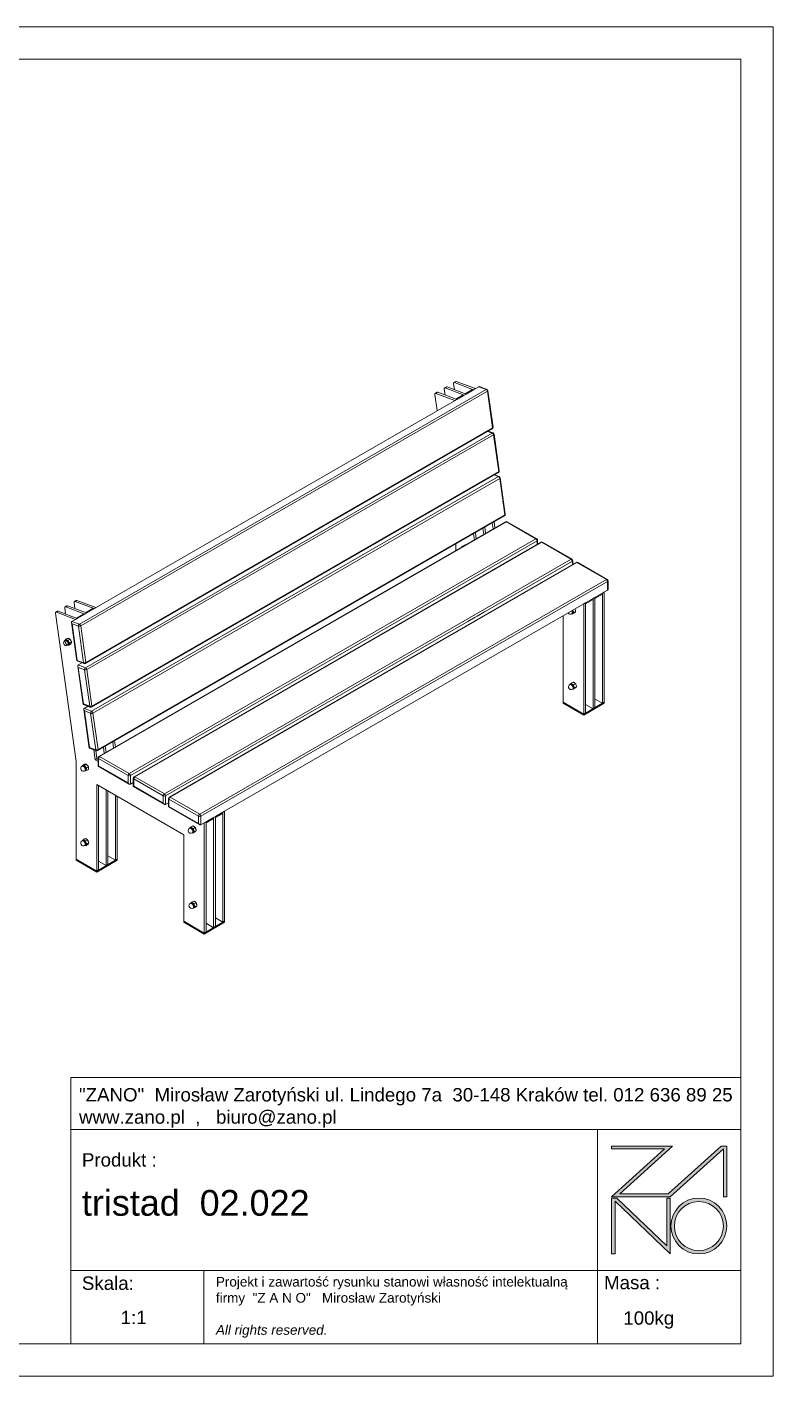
# Model space of a CAD drawing. Header units: millimetres. Extents: x -5523 to 417, y -5243 to -1043.
# Drawn here: x -1904 to 417, y -5243 to -1043 of the extents above; entities that cross this region are included whole.
import ezdxf

# ---------------------------------------------------------------- set-up
doc = ezdxf.new("R2010")
doc.units = ezdxf.units.MM
doc.layers.add('tabelka', color=155, linetype='Continuous')

# ---------------------------------------------------------------- blocks, each defined once
blk = doc.blocks.new('zano')
at = {"layer": 'Defpoints', "lineweight": 5}
for points in [[(6270.2, 3716.2), (6270.2, 3707.4), (6434.8, 3707.4), (6270.2, 3558.4), (6452.4, 3558.4), (6617.9, 3708.2), (6617.9, 3558.4), (6628.6, 3558.4), (6628.6, 3716.2), (6610.7, 3716.2), (6446.1, 3567.2), (6295.4, 3567.2), (6459.9, 3716.2), (6270.2, 3716.2), (6270.2, 3707.4)], [(6270.2, 3554.4), (6286.2, 3554.4), (6441.7, 3405.6), (6441.7, 3554.4), (6452.4, 3554.4), (6452.4, 3380.5), (6281, 3544.6), (6281, 3380.5), (6270.2, 3380.5)]]:
    blk.add_hatch(color=251, dxfattribs=at).paths.add_polyline_path(points)
h = blk.add_hatch(color=251, dxfattribs=at)
h.paths.add_polyline_path([(6454.7, 3467.4, 1), (6628.6, 3467.4, 1)])
h.paths.add_polyline_path([(6617.9, 3467.4, -1), (6465.4, 3467.4, -1)], flags=16)
at = {"layer": 'Defpoints', "color": 251, "lineweight": 5}
blk.add_lwpolyline([(6434.8, 3707.4), (6270.2, 3558.4), (6452.4, 3558.4), (6617.9, 3708.2), (6617.9, 3558.4), (6628.6, 3558.4), (6628.6, 3716.2), (6610.7, 3716.2), (6446.1, 3567.2), (6295.4, 3567.2), (6459.9, 3716.2), (6270.2, 3716.2), (6270.2, 3707.4), (6432.1, 3707.4)], dxfattribs=at)
for points in [[(6270.2, 3716.2), (6270.2, 3707.4), (6434.8, 3707.4), (6270.2, 3558.4), (6452.4, 3558.4), (6617.9, 3708.2), (6617.9, 3558.4), (6628.6, 3558.4), (6628.6, 3716.2), (6610.7, 3716.2), (6446.1, 3567.2), (6295.4, 3567.2), (6459.9, 3716.2), (6270.2, 3716.2), (6270.2, 3707.4)], [(6270.2, 3554.4), (6286.2, 3554.4), (6441.7, 3405.6), (6441.7, 3554.4), (6452.4, 3554.4), (6452.4, 3380.5), (6281, 3544.6), (6281, 3380.5), (6270.2, 3380.5)]]:
    blk.add_lwpolyline(points, close=True, dxfattribs=at)
for radius in [87, 76.3]:
    blk.add_circle((6541.7, 3467.4), radius, dxfattribs=at)
blk = doc.blocks.new('TABELA')
at = {"layer": 'tabelka', "lineweight": 5}
for p, q in [((4587.4, 3929.4), (6672.4, 3929.4)), ((4587.4, 3767.6), (4587.4, 3929.4)), ((4587.4, 3929.4), (6672.4, 3929.4)), ((6226.5, 3767.6), (6226.5, 3329)), ((4587.4, 3329), (6672.4, 3329)), ((5001.6, 3329), (5001.6, 3100.4)), ((6226.5, 3329), (6226.5, 3100.4))]:
    blk.add_line(p, q, dxfattribs=at)
blk.add_lwpolyline([(4587.4, 3767.6), (6672.4, 3767.6), (6672.4, 3100.4), (4587.4, 3100.4)], close=True, dxfattribs=at)
blk.add_blockref('zano', (0, 0))
at = {"layer": 'tabelka', "lineweight": 5, "attachment_point": 1}
for s, insert, char_height, width in [('{\\fArial|b0|i0|c238|p34;"ZANO"  Mirosław Zarotyński ul. Lindego 7a  30-148 Kraków tel. 012 636 89 25\\Pwww.zano.pl  ,   biuro@zano.pl}', (4613, 3896.9), 41.595, 2040.38), ('{\\fArial|b0|i0|c238|p34;Produkt : }', (4622, 3694.1), 41.595, 265.273), ('{\\f@Arial Unicode MS|b0|i0|c238|p34;\\C7;tristad  02.022}', (4622, 3579.5), 80, 713.135), ('{\\fArial|b0|i0|c238|p34;Skala: }', (4622, 3310.3), 41.595, 191.675), ('{\\fArial|b0|i0|c238|p34;Masa :}', (6246.7, 3312.2), 41.595, 200.457), ('{\\fArial|b0|i0|c238|p34;1:1}', (4742.5, 3203.5), 41.595, 42.482), ('{\\fArial|b0|i0|c238|p34;100kg}', (6306.7, 3201.8), 41.595, 42.482)]:
    blk.add_mtext(s, dxfattribs=dict(at, insert=insert, char_height=char_height, width=width))
at = {"layer": 'tabelka', "color": 1, "lineweight": 5, "insert": (5038.9, 3308.9), "char_height": 30, "width": 1186.12, "attachment_point": 1}
blk.add_mtext('{\\fArial|b0|i0|c0|p34;Projekt i zawartość rysunku stanowi własność intelektualną firmy \\fArial|b0|i0|c238|p34; "Z A N O"   Mirosław Zarotyński\\fArial|b0|i1|c238|p34;\\P\\PAll rights reserved.}', dxfattribs=at)
blk = doc.blocks.new('IZOMETRIA')
at = {"color": 0, "linetype": 'Continuous', "lineweight": 0}
for p, q in [((2744.5, 1224.8), (2747.2, 1205.8)), ((2751.1, 1231.1), (2745.5, 1227.8)), ((2747.4, 1227.9), (2753, 1231.2)), ((2806.6, 1205.8), (2747.4, 1227.9)), ((2812.2, 1209), (2753, 1231.2)), ((2822.8, 1215.2), (1557.1, 484.5)), ((1580.1, 475.9), (2845.8, 1206.6)), ((2849.9, 1200.9), (1584.2, 470.2)), ((2686.5, 1191.3), (2693.6, 1140.6)), ((2693.1, 1197.6), (2687.5, 1194.4)), ((2689.4, 1194.4), (2695, 1197.7)), ((2748.6, 1172.3), (2689.4, 1194.4)), ((2754.2, 1175.6), (2695, 1197.7)), ((2715.5, 1208.1), (2718.2, 1189)), ((2722.1, 1214.4), (2716.5, 1211.1)), ((2718.4, 1211.2), (2724, 1214.4)), ((2777.6, 1189), (2718.4, 1211.2)), ((2783.2, 1192.3), (2724, 1214.4)), ((2774.8, 1190.1), (2751.4, 1176.6)), ((2754.2, 1175.6), (2751.4, 1176.6)), ((2777.6, 1189), (2754.2, 1175.6)), ((2777.6, 1189), (2774.8, 1190.1)), ((2777.6, 1189), (2783.2, 1192.3)), ((2780.4, 1193.3), (2803.8, 1206.8)), ((2780.4, 1193.3), (2783.2, 1192.3)), ((2783.2, 1192.3), (2806.6, 1205.8)), ((2803.8, 1206.8), (2806.6, 1205.8)), ((2806.6, 1205.8), (2812.2, 1209)), ((2845.8, 1206.6), (2822.8, 1215.2)), ((2848.2, 1206.9), (2825.2, 1215.5)), ((2865.9, 1087.1), (2849.9, 1200.9)), ((2867.3, 1089.1), (2851.4, 1202.9)), ((2748.6, 1172.3), (2754.2, 1175.6)), ((1599.1, 340.3), (2864.8, 1070.9)), ((1599.2, 353.4), (2864.9, 1084.1)), ((1600.1, 356.5), (2865.9, 1087.1)), ((2868.9, 1065.3), (1603.2, 334.6)), ((2864.8, 1070.9), (2851, 1076.1)), ((2867.2, 1071.3), (2852.3, 1076.8)), ((2884.9, 951.5), (2868.9, 1065.3)), ((2886.4, 953.5), (2870.4, 1067.3)), ((1618.1, 204.6), (2883.9, 935.3)), ((1618.2, 217.8), (2883.9, 948.5)), ((1619.2, 220.8), (2884.9, 951.5)), ((2888, 929.6), (1622.2, 199)), ((2883.9, 935.3), (2870, 940.5)), ((2886.2, 935.6), (2871.3, 941.2)), ((2903.9, 815.9), (2888, 929.6)), ((2905.4, 817.9), (2889.4, 931.6)), ((1637.2, 82.2), (2902.9, 812.9)), ((1638.2, 85.2), (2903.9, 815.9)), ((2906.5, 794.6), (1640.7, 64)), ((2909, 794.4), (1643.2, 63.7)), ((2809.4, 738.6), (2806.8, 757.4)), ((2815.1, 741.9), (2812.5, 760.6)), ((2838.4, 755.4), (2835.8, 774.1)), ((2844.1, 758.6), (2841.4, 777.4)), ((2867.4, 772.1), (2864.8, 790.8)), ((2873.1, 775.4), (2870.4, 794.1)), ((3000.9, 741.3), (2909, 794.4)), ((3003.4, 741.6), (2911.5, 794.6)), ((1735.2, 10.6), (3000.9, 741.3)), ((3004.4, 735.2), (1738.7, 4.5)), ((3016.1, 731.4), (1750.3, 0.7)), ((3018.6, 731.1), (1752.8, 0.4)), ((2751.3, 725.3), (2751.3, 705.1)), ((2769.5, 715.5), (2769.5, 716)), ((2774.6, 719.1), (2780.5, 722.6)), ((2774.9, 718.7), (2774.6, 719.1)), ((2780.5, 722.6), (2781, 722.2)), ((3004.4, 724.6), (3004.4, 735.2)), ((3005.9, 725.5), (3005.9, 737.2)), ((3110.5, 678.1), (3018.6, 731.1)), ((3113, 678.3), (3021.1, 731.4)), ((1844.8, -52.6), (3110.5, 678.1)), ((3115.5, 662.2), (3115.5, 674)), ((3114, 671.9), (1848.3, -58.8)), ((3125.7, 668.1), (1859.9, -62.6)), ((3128.2, 667.8), (1862.4, -62.8)), ((3114, 661.4), (3114, 671.9)), ((3220.1, 614.8), (3128.2, 667.8)), ((3222.6, 615), (3130.7, 668.1)), ((1954.4, -115.9), (3220.1, 614.8)), ((3223.6, 608.7), (1957.9, -122)), ((3223.6, 581.7), (3223.6, 608.7)), ((3225.1, 583.8), (3225.1, 610.7)), ((1570.3, 549.4), (1564.6, 546.1)), ((1566.5, 546.2), (1572.1, 549.5)), ((1625.7, 524.1), (1566.5, 546.2)), ((1631.3, 527.3), (1572.1, 549.5)), ((3223.6, 581.7), (1957.9, -149)), ((3155, 542.1), (3178.4, 555.6)), ((3155, 538.8), (3178.4, 552.3)), ((3178.4, 555.6), (3184, 558.9)), ((3178.4, 555.6), (3178.4, 552.3)), ((3178.4, 212.6), (3178.4, 555.6)), ((3184, 558.9), (3207.4, 572.3)), ((3184, 555.6), (3207.4, 569.1)), ((3184, 558.9), (3184, 555.6)), ((3184, 215.9), (3184, 558.9)), ((3207.4, 572.3), (3213, 575.6)), ((3207.4, 572.3), (3207.4, 569.1)), ((3207.4, 229.4), (3207.4, 572.3)), ((3213, 232.6), (3213, 575.6)), ((1505.6, 509.6), (1570.4, 48.1)), ((1512.3, 515.9), (1506.6, 512.7)), ((1508.5, 512.7), (1514.2, 516)), ((1567.7, 490.6), (1508.5, 512.7)), ((1573.4, 493.9), (1514.2, 516)), ((1534.6, 526.4), (1537.3, 507.3)), ((1541.3, 532.7), (1535.6, 529.4)), ((1537.5, 529.5), (1543.2, 532.7)), ((1596.7, 507.3), (1537.5, 529.5)), ((1602.3, 510.6), (1543.2, 532.7)), ((1563.6, 543.1), (1566.3, 524.1)), ((1593.9, 508.4), (1570.6, 494.9)), ((1596.7, 507.3), (1573.4, 493.9)), ((1596.7, 507.3), (1593.9, 508.4)), ((1596.7, 507.3), (1602.3, 510.6)), ((1599.6, 511.6), (1622.9, 525.1)), ((1599.6, 511.6), (1602.3, 510.6)), ((1602.3, 510.6), (1625.7, 524.1)), ((1622.9, 525.1), (1625.7, 524.1)), ((1625.7, 524.1), (1631.3, 527.3)), ((2841.1, 514.3), (2817.7, 500.8)), ((3112.3, 507.6), (3114.6, 508.9)), ((3112.7, 507.8), (3113.9, 507.3)), ((3113.9, 507.3), (3119.8, 510.7)), ((3116.4, 515.8), (3115.7, 519.4)), ((3118.3, 511.4), (3124.3, 514.8)), ((3122.1, 523.1), (3123.4, 519.9)), ((3149.4, 538.8), (3155, 542.1)), ((3149.4, 195.9), (3149.4, 538.8)), ((3155, 542.1), (3155, 538.8)), ((3155, 199.2), (3155, 542.1)), ((1555.8, 481), (1572.6, 361.5)), ((1557.1, 484.5), (1580.1, 475.9)), ((1577.2, 469.5), (1557.7, 476.8)), ((1557.7, 476.8), (1573.6, 363)), ((1567.7, 490.6), (1573.4, 493.9)), ((1573.4, 493.9), (1570.6, 494.9)), ((1593.1, 355.7), (1577.2, 469.5)), ((1584.2, 470.2), (1600.1, 356.5)), ((2788.7, 484.1), (2812.1, 497.6)), ((3085.7, 502.1), (3085.7, 232.6)), ((3085.7, 502.1), (3085.7, 502.1)), ((1537.3, 426.2), (1535, 424.9)), ((1537.8, 428.6), (1543.7, 432)), ((1545, 425.6), (1551, 429)), ((1543.5, 410.2), (1545.8, 411.5)), ((1546.9, 410), (1552.8, 413.4)), ((1549.6, 416.3), (1555.5, 419.7)), ((1572.7, 361.4), (1594.9, 353.1)), ((1573.6, 363), (1593.1, 355.7)), ((1574.9, 345.3), (1591.6, 225.9)), ((1588, 355.7), (1576.1, 348.8)), ((1576.1, 348.8), (1599.1, 340.3)), ((1596.2, 333.8), (1576.7, 341.1)), ((1576.7, 341.1), (1592.6, 227.4)), ((1586.7, 355), (1586.6, 356.2)), ((1612.1, 220.1), (1596.2, 333.8)), ((1603.2, 334.6), (1619.2, 220.8)), ((3110.7, 292.1), (3116.6, 295.5)), ((3108.5, 289.5), (3106.2, 288.2)), ((3114.7, 273.5), (3117, 274.8)), ((3115.1, 273.7), (3116.3, 273.1)), ((3116.3, 273.1), (3122.3, 276.6)), ((3118, 286.7), (3123.9, 290.2)), ((3120.8, 277.3), (3126.7, 280.7)), ((1591.7, 225.7), (1613.9, 217.4)), ((1592.6, 227.4), (1612.1, 220.1)), ((1607, 220), (1595.2, 213.2)), ((1595.2, 213.2), (1618.1, 204.6)), ((1605.8, 219.3), (1605.6, 220.6)), ((3085.7, 232.6), (3149.4, 195.9)), ((3085.7, 232.6), (3085.7, 229.4)), ((3085.7, 229.4), (3149.4, 192.6)), ((3149.4, 195.9), (3213, 232.6)), ((3149.4, 192.6), (3213, 229.4)), ((3155, 226.1), (3178.4, 212.6)), ((3178.4, 212.6), (3184, 215.9)), ((3184, 242.8), (3207.4, 229.4)), ((3207.4, 229.4), (3213, 232.6)), ((3213, 232.6), (3213, 229.4)), ((1593.9, 209.7), (1610.7, 90.2)), ((1615.2, 198.2), (1595.7, 205.5)), ((1595.7, 205.5), (1611.7, 91.7)), ((1631.2, 84.5), (1615.2, 198.2)), ((1622.2, 199), (1638.2, 85.2)), ((3149.4, 195.9), (3155, 199.2)), ((3149.4, 195.9), (3149.4, 192.6)), ((1610.8, 90.1), (1633, 81.8)), ((1611.7, 91.7), (1631.2, 84.5)), ((1629.1, 53.1), (1624.6, 84.9)), ((1657.5, 73.7), (1654.9, 92.4)), ((1663.2, 76.9), (1660.6, 95.7)), ((1686.5, 90.4), (1683.9, 109.1)), ((1692.2, 93.7), (1689.6, 112.4)), ((1570.4, 48.1), (1570.4, -256)), ((1629.1, 53.1), (1634.8, 56.4)), ((1638.2, 47.8), (1629.1, 53.1)), ((1634.8, 56.4), (1631.1, 82.5)), ((1638.2, 54.3), (1634.8, 56.4)), ((1638.2, 59.6), (1638.2, 33.9)), ((1731.6, 4.5), (1639.7, 57.6)), ((1639.7, 57.6), (1639.7, 34.7)), ((1643.2, 63.7), (1735.2, 10.6)), ((1590.7, 35), (1588.4, 33.7)), ((1589.4, 36), (1589.1, 34.1)), ((1589.4, 36), (1595.3, 39.4)), ((1595.7, 36.6), (1601.7, 40)), ((1596.9, 19), (1599.2, 20.3)), ((1598.3, 19.6), (1597.9, 19.6)), ((1597.9, 19.6), (1598.3, 19.6)), ((1602.1, 28.7), (1608, 32.1)), ((1602.1, 20.2), (1608, 23.6)), ((1638.2, 33.9), (1735.2, -22.1)), ((1639.7, 34.7), (1731.6, -18.3)), ((1731.6, -18.3), (1731.6, 4.5)), ((1738.7, 4.5), (1738.7, -22.4)), ((1752.8, 0.4), (1844.8, -52.6)), ((1634, -23.3), (1904.9, -179.6)), ((1634, -292.7), (1634, -23.3)), ((1639.7, -289.5), (1639.7, -26.5)), ((1663, -276), (1663, -40)), ((1747.8, -17.2), (1738.7, -22.4)), ((1747.8, -3.6), (1747.8, -29.4)), ((1747.8, -29.4), (1844.8, -85.4)), ((1841.2, -58.8), (1749.3, -5.7)), ((1749.3, -5.7), (1749.3, -28.6)), ((1749.3, -28.6), (1841.2, -81.6)), ((1668.7, -272.7), (1668.7, -43.3)), ((1692, -259.2), (1692, -56.7)), ((1697.7, -256), (1697.7, -60)), ((1841.2, -81.6), (1841.2, -58.8)), ((1848.3, -58.8), (1848.3, -85.7)), ((1857.4, -80.4), (1848.3, -85.7)), ((1857.4, -66.9), (1857.4, -92.7)), ((1950.8, -122), (1858.9, -69)), ((1858.9, -69), (1858.9, -91.8)), ((1862.4, -62.8), (1954.4, -115.9)), ((1857.4, -92.7), (1954.4, -148.6)), ((1858.9, -91.8), (1950.8, -144.9)), ((1950.8, -144.9), (1950.8, -122)), ((1957.9, -122), (1957.9, -149)), ((1997.5, -126.1), (2003.2, -122.8)), ((2003.2, -122.8), (2026.5, -109.4)), ((2003.2, -126.1), (2026.5, -112.6)), ((2003.2, -122.8), (2003.2, -126.1)), ((2003.2, -465.8), (2003.2, -122.8)), ((2026.5, -109.4), (2032.1, -106.1)), ((2026.5, -109.4), (2026.5, -112.6)), ((2026.5, -452.3), (2026.5, -109.4)), ((2032.1, -449.1), (2032.1, -106.1)), ((1925.2, -158), (1922.9, -159.4)), ((1927.4, -155.5), (1933.3, -152.1)), ((1934.7, -160.8), (1940.6, -157.4)), ((1937.5, -170.3), (1943.4, -166.9)), ((1968.5, -142.9), (1974.2, -139.6)), ((1968.5, -485.8), (1968.5, -142.9)), ((1971.3, -141.2), (1994.7, -127.8)), ((1974.2, -139.6), (1997.5, -126.1)), ((1974.2, -142.9), (1997.5, -129.4)), ((1974.2, -139.6), (1974.2, -142.9)), ((1974.2, -482.5), (1974.2, -139.6)), ((1997.5, -126.1), (1997.5, -129.4)), ((1997.5, -469.1), (1997.5, -126.1)), ((1590.7, -197.7), (1588.4, -199)), ((1589.4, -198.4), (1589.5, -198.3)), ((1591.8, -195.2), (1597.7, -191.8)), ((1599.1, -199), (1605, -195.6)), ((1603.1, -208.5), (1609, -205)), ((1904.9, -179.6), (1904.9, -449.1)), ((1931.4, -174.1), (1933.7, -172.8)), ((1931.8, -173.9), (1933, -174.4)), ((1933, -174.4), (1938.9, -171)), ((1596.9, -213.7), (1599.2, -212.4)), ((1599.7, -214), (1605.6, -210.6)), ((1600.6, -211.4), (1600.4, -211.8)), ((1668.7, -245.8), (1692, -259.2)), ((1570.4, -256), (1570.4, -259.2)), ((1570.4, -256), (1634, -292.7)), ((1570.4, -259.2), (1634, -296)), ((1634, -292.7), (1697.7, -256)), ((1634, -296), (1697.7, -259.2)), ((1634, -292.7), (1639.7, -289.5)), ((1634, -292.7), (1634, -296)), ((1639.7, -262.5), (1663, -276)), ((1663, -276), (1668.7, -272.7)), ((1692, -259.2), (1697.7, -256)), ((1697.7, -256), (1697.7, -259.2)), ((1927.6, -392.2), (1925.3, -393.5)), ((1929.8, -389.6), (1935.8, -386.2)), ((1933.8, -408.2), (1936.1, -406.9)), ((1934.2, -408), (1935.4, -408.6)), ((1935.4, -408.6), (1941.4, -405.1)), ((1937.1, -395), (1943, -391.5)), ((1939.9, -404.4), (1945.9, -401)), ((1968.5, -485.8), (1904.9, -449.1)), ((1904.9, -452.3), (1904.9, -449.1)), ((1968.5, -489.1), (1904.9, -452.3)), ((2032.1, -449.1), (1968.5, -485.8)), ((2032.1, -452.3), (1968.5, -489.1)), ((1974.2, -455.6), (1997.5, -469.1)), ((2003.2, -438.9), (2026.5, -452.3)), ((2026.5, -452.3), (2032.1, -449.1)), ((2032.1, -452.3), (2032.1, -449.1)), ((1968.5, -485.8), (1974.2, -482.5)), ((1968.5, -489.1), (1968.5, -485.8)), ((1997.5, -469.1), (2003.2, -465.8))]:
    blk.add_line(p, q, dxfattribs=at)
at = {"color": 0, "linetype": 'Continuous', "lineweight": 0, "flags": 128}
for points in [[(2747.4, 1227.9), (2746.7, 1228.1), (2746.1, 1228.1), (2745.5, 1227.9), (2745.1, 1227.5), (2744.7, 1227), (2744.5, 1226.4), (2744.4, 1225.6), (2744.5, 1224.8)], [(2689.4, 1194.4), (2688.7, 1194.6), (2688.1, 1194.6), (2687.5, 1194.4), (2687.1, 1194.1), (2686.8, 1193.6), (2686.5, 1192.9), (2686.5, 1192.2), (2686.5, 1191.3)], [(2718.4, 1211.2), (2717.7, 1211.3), (2717.1, 1211.3), (2716.5, 1211.1), (2716.1, 1210.8), (2715.7, 1210.3), (2715.5, 1209.7), (2715.4, 1208.9), (2715.5, 1208.1)], [(2849.9, 1200.9), (2850.5, 1201.3), (2851, 1201.8), (2851.3, 1202.2), (2851.4, 1202.7), (2851.4, 1202.9)], [(2865.9, 1087.1), (2866.5, 1087.6), (2866.9, 1088), (2867.2, 1088.5), (2867.3, 1089), (2867.3, 1089.1)], [(2868.9, 1065.3), (2869.5, 1065.7), (2870, 1066.1), (2870.3, 1066.6), (2870.4, 1067.1), (2870.4, 1067.3)], [(2884.9, 951.5), (2885.5, 951.9), (2886, 952.4), (2886.3, 952.9), (2886.4, 953.3), (2886.4, 953.5)], [(2888, 929.6), (2888.6, 930.1), (2889, 930.5), (2889.3, 931), (2889.4, 931.5), (2889.4, 931.6)], [(2903.9, 815.9), (2904.5, 816.3), (2905, 816.8), (2905.3, 817.2), (2905.4, 817.7), (2905.4, 817.9)], [(1566.5, 546.2), (1565.8, 546.4), (1565.2, 546.4), (1564.7, 546.2), (1564.2, 545.8), (1563.9, 545.3), (1563.7, 544.7), (1563.6, 543.9), (1563.6, 543.1)], [(1508.5, 512.7), (1507.8, 512.9), (1507.2, 512.9), (1506.7, 512.7), (1506.2, 512.4), (1505.9, 511.9), (1505.7, 511.2), (1505.6, 510.5), (1505.6, 509.6)], [(1537.5, 529.5), (1536.8, 529.6), (1536.2, 529.6), (1535.7, 529.4), (1535.2, 529.1), (1534.9, 528.6), (1534.7, 528), (1534.6, 527.2), (1534.6, 526.4)], [(3112.3, 517.4), (3113, 516), (3113.6, 514.4)], [(3113.6, 514.4), (3113.9, 512.8), (3114, 511.3), (3113.9, 510), (3113.4, 508.8), (3112.8, 508), (3112.3, 507.6)], [(3114.9, 518.9), (3115.2, 518.2), (3115.9, 516.6), (3116.4, 515), (3116.6, 513.5), (3116.6, 512), (3116.4, 510.8), (3115.9, 509.7), (3115.1, 509), (3114.2, 508.5), (3113.7, 508.4)], [(3114.6, 508.9), (3115.1, 509.3), (3115.7, 510.2), (3116.2, 511.3), (3116.3, 512.6), (3116.2, 514.1), (3115.9, 515.7), (3115.3, 517.4), (3114.6, 518.7)], [(3116.4, 515.8), (3116.6, 514.7), (3116.8, 513.7), (3116.8, 512.7), (3116.8, 511.8), (3116.6, 510.9), (3116.4, 510.2), (3116, 509.5), (3115.5, 509)], [(1535, 424.9), (1535.1, 424.9), (1536.1, 425.2), (1537.2, 425.2), (1538.4, 424.9), (1539.7, 424.2), (1540.9, 423.3), (1542.1, 422.1), (1543.1, 420.6), (1544, 419.1), (1544.7, 417.5), (1545.1, 415.9), (1545.3, 414.3), (1545.2, 412.9), (1544.9, 411.7), (1544.3, 410.8), (1543.5, 410.2)], [(1540.7, 426.2), (1539.5, 426.6), (1538.4, 426.6), (1537.4, 426.2), (1536.6, 425.6), (1536, 424.6), (1535.7, 423.4), (1535.6, 422), (1535.8, 420.5), (1536.2, 418.9), (1536.9, 417.2), (1537.8, 415.7), (1538.8, 414.3), (1540, 413.1), (1541.2, 412.1), (1542.5, 411.5), (1543.7, 411.1), (1544.8, 411.1), (1545.8, 411.5), (1546.6, 412.1), (1547.2, 413.1), (1547.5, 414.3), (1547.6, 415.7), (1547.4, 417.2), (1547, 418.8), (1546.3, 420.4), (1545.4, 422), (1544.4, 423.4), (1543.2, 424.6), (1542, 425.5), (1540.7, 426.2)], [(1538.6, 426.9), (1539.6, 426.9), (1540.9, 426.5)], [(1540.9, 426.5), (1542.1, 425.9), (1543.3, 424.9), (1544.5, 423.7), (1545.6, 422.4), (1546.5, 420.8), (1547.2, 419.2), (1547.7, 417.6), (1547.9, 416.1), (1547.9, 414.6), (1547.7, 413.4), (1547.2, 412.3), (1546.4, 411.6), (1545.5, 411.1), (1545, 411)], [(3106.2, 288.2), (3106.6, 288.4), (3107.6, 288.6), (3108.7, 288.5), (3110, 288), (3111.2, 287.3), (3112.5, 286.2), (3113.6, 284.9), (3114.6, 283.5), (3115.4, 281.9), (3116, 280.3)], [(3107.2, 288.8), (3107.4, 289.1), (3107.9, 289.7)], [(3107.6, 289), (3107.9, 289.3), (3108.7, 289.9), (3109.7, 290.2), (3110.9, 290.2), (3112.1, 289.8), (3113.3, 289.2), (3114.6, 288.2), (3115.7, 287), (3116.8, 285.6), (3117.7, 284.1), (3118.4, 282.5), (3118.9, 280.9), (3119.1, 279.3), (3119.1, 277.9), (3118.8, 276.6), (3118.3, 275.6), (3117.6, 274.9), (3116.7, 274.4), (3116.1, 274.3)], [(3107.9, 289.7), (3108.4, 290.1), (3109.1, 290.3), (3109.7, 290.5), (3110.5, 290.5), (3111.3, 290.3), (3112.1, 290), (3112.9, 289.6), (3113.8, 289.1)], [(3117, 274.8), (3117.5, 275.2), (3118.2, 276), (3118.6, 277.2), (3118.8, 278.5), (3118.7, 280), (3118.3, 281.6), (3117.7, 283.2), (3116.9, 284.8), (3115.9, 286.3), (3114.8, 287.5), (3113.5, 288.6), (3112.3, 289.4), (3111, 289.8), (3109.9, 289.9), (3108.9, 289.7)], [(3116, 280.3), (3116.4, 278.7), (3116.5, 277.2), (3116.3, 275.8), (3115.9, 274.7), (3115.2, 273.9), (3114.7, 273.5)], [(3118.8, 281.7), (3119.1, 280.6), (3119.2, 279.6), (3119.3, 278.6), (3119.2, 277.7), (3119.1, 276.8), (3118.8, 276.1), (3118.4, 275.4), (3118, 274.9)], [(1588.4, 33.7), (1588.7, 33.8), (1589.7, 34.1), (1590.8, 34), (1592.1, 33.6), (1593.3, 32.9), (1594.5, 31.9), (1595.7, 30.6), (1596.7, 29.2), (1597.5, 27.6), (1598.2, 26), (1598.6, 24.4), (1598.7, 22.9), (1598.6, 21.5), (1598.2, 20.4), (1597.5, 19.5), (1596.9, 19)], [(1589.9, 34.5), (1590.5, 35.1), (1591.4, 35.6), (1592.4, 35.8), (1593.6, 35.6), (1594.8, 35.1), (1596.1, 34.3), (1597.3, 33.2), (1598.4, 31.9), (1599.4, 30.5), (1600.2, 28.9), (1600.8, 27.3), (1601.2, 25.7), (1601.3, 24.2)], [(1601, 24.2), (1600.9, 25.7), (1600.5, 27.3), (1599.8, 28.9), (1599, 30.5), (1598, 31.9), (1596.8, 33.2), (1595.6, 34.2), (1594.3, 34.9), (1593.1, 35.3), (1592, 35.4), (1591, 35.1), (1590.7, 35)], [(1922.9, -159.4), (1923.2, -159.2), (1924.3, -159), (1925.4, -159.1), (1926.7, -159.5), (1927.9, -160.3), (1929.1, -161.4), (1930.3, -162.6), (1931.3, -164.1), (1932.1, -165.7), (1932.7, -167.3)], [(1923.9, -158.8), (1924.1, -158.5), (1924.6, -157.9)], [(1924.3, -158.5), (1924.6, -158.2), (1925.4, -157.6), (1926.4, -157.3), (1927.5, -157.4), (1928.8, -157.7), (1930, -158.4), (1931.2, -159.4), (1932.4, -160.5), (1933.5, -161.9), (1934.4, -163.5), (1935.1, -165.1), (1935.5, -166.7), (1935.8, -168.2), (1935.8, -169.7), (1935.5, -170.9), (1935, -172), (1934.3, -172.7), (1933.3, -173.2), (1932.8, -173.3)], [(1924.6, -157.9), (1925.1, -157.5), (1925.7, -157.2), (1926.4, -157.1), (1927.2, -157.1), (1928, -157.3), (1928.8, -157.5), (1929.6, -158), (1930.4, -158.5)], [(1933.7, -172.8), (1934.2, -172.4), (1934.9, -171.5), (1935.3, -170.4), (1935.4, -169.1), (1935.3, -167.6), (1935, -166), (1934.4, -164.3), (1933.6, -162.8), (1932.6, -161.3), (1931.4, -160), (1930.2, -159), (1929, -158.2), (1927.7, -157.8), (1926.6, -157.7), (1925.5, -157.9), (1925.3, -158), (1925.2, -158)], [(1932.7, -167.3), (1933, -168.9), (1933.1, -170.4), (1933, -171.7), (1932.6, -172.9), (1931.9, -173.7), (1931.4, -174.1)], [(1935.5, -165.9), (1935.8, -167), (1935.9, -168), (1936, -169), (1935.9, -169.9), (1935.8, -170.8), (1935.5, -171.5), (1935.1, -172.2), (1934.7, -172.7)], [(1588.4, -199), (1588.9, -198.8), (1590, -198.6), (1591.2, -198.8), (1592.4, -199.3), (1593.7, -200.1), (1594.9, -201.2), (1596, -202.5), (1597, -204), (1597.7, -205.6), (1598.3, -207.2), (1598.6, -208.8), (1598.7, -210.2), (1598.5, -211.6), (1598, -212.6), (1597.3, -213.5), (1596.9, -213.7)], [(1589.9, -198.2), (1590, -198), (1590.8, -197.4), (1591.7, -197), (1592.8, -197), (1594, -197.3), (1595.3, -197.9), (1596.5, -198.8), (1597.7, -199.9), (1598.8, -201.3), (1599.7, -202.8), (1600.5, -204.4), (1601, -206), (1601.3, -207.6), (1601.3, -209), (1601.1, -210.3), (1600.6, -211.4)], [(1600.3, -211.3), (1600.8, -210.2), (1601, -208.9), (1600.9, -207.4), (1600.6, -205.8), (1600, -204.2), (1599.3, -202.6), (1598.3, -201.2), (1597.2, -199.8), (1596, -198.8), (1594.7, -198), (1593.5, -197.5), (1592.3, -197.3), (1591.2, -197.5), (1590.7, -197.7)], [(1599.2, -212.4), (1599.6, -212.1), (1600.3, -211.3)], [(1925.3, -393.5), (1925.7, -393.3), (1926.7, -393.1), (1927.9, -393.2), (1929.1, -393.7), (1930.4, -394.4), (1931.6, -395.5), (1932.7, -396.8), (1933.7, -398.2), (1934.5, -399.8), (1935.1, -401.4)], [(1926.3, -392.9), (1926.6, -392.6), (1927, -392.1)], [(1926.8, -392.7), (1927, -392.4), (1927.9, -391.8), (1928.9, -391.5), (1930, -391.5), (1931.2, -391.9), (1932.5, -392.5), (1933.7, -393.5), (1934.9, -394.7), (1935.9, -396.1), (1936.8, -397.6), (1937.5, -399.2), (1938, -400.8), (1938.2, -402.4), (1938.2, -403.8), (1937.9, -405.1), (1937.4, -406.1), (1936.7, -406.8), (1935.8, -407.3), (1935.3, -407.4)], [(1927, -392.1), (1927.6, -391.6), (1928.2, -391.4), (1928.9, -391.2), (1929.6, -391.2), (1930.4, -391.4), (1931.2, -391.7), (1932.1, -392.1), (1932.9, -392.6)], [(1936.1, -406.9), (1936.7, -406.5), (1937.3, -405.7), (1937.7, -404.5), (1937.9, -403.2), (1937.8, -401.7), (1937.4, -400.1), (1936.8, -398.5), (1936, -396.9), (1935, -395.4), (1933.9, -394.2), (1932.7, -393.1), (1931.4, -392.3), (1930.2, -391.9), (1929, -391.8), (1928, -392)], [(1935.1, -401.4), (1935.5, -403), (1935.6, -404.5), (1935.4, -405.9), (1935, -407), (1934.4, -407.8), (1933.8, -408.2)], [(1937.9, -400), (1938.2, -401.1), (1938.4, -402.1), (1938.4, -403.1), (1938.4, -404), (1938.2, -404.9), (1937.9, -405.6), (1937.6, -406.3), (1937.1, -406.8)]]:
    blk.add_lwpolyline(points, dxfattribs=at)
at = {"color": 0, "linetype": 'Continuous', "lineweight": 0}
for centre, radius, start, end in [((2752.1, 1229.2), 2.13, 65.0348, 117.6903), ((2694.1, 1195.8), 2.13, 65.0348, 117.6903), ((2723.1, 1212.5), 2.13, 65.0348, 117.6903), ((2824.3, 1212.9), 2.74, 71.5982, 123.2745), ((2847.3, 1204.3), 2.74, 71.5982, 123.2745), ((2842.5, 1199.9), 7.46, 7.8402, 63.7862), ((2846.4, 1202.2), 5, 7.9879, 69.5107), ((2866.3, 1068.7), 2.74, 71.5982, 123.2745), ((2861.5, 1064.2), 7.46, 7.8401, 63.7863), ((2862.4, 1088.4), 5, 299.9973, 7.9879), ((2863.1, 1086.4), 2.84, 307.968, 16.108), ((2865.4, 1066.6), 5, 7.9879, 69.5107), ((2881.4, 952.8), 5, 299.9973, 7.9879), ((2882.2, 950.7), 2.84, 307.9678, 16.1081), ((2885.4, 933), 2.74, 71.5978, 123.275), ((2880.6, 928.6), 7.46, 7.8403, 63.7862), ((2884.5, 930.9), 5, 7.9879, 69.5107), ((2900.4, 817.2), 5, 299.9973, 7.9879), ((2901.2, 815.1), 2.84, 307.9688, 16.1072), ((2909, 790.3), 5, 60.0027, 119.9973), ((2907.5, 792.3), 2.51, 54.3825, 114.3071), ((2910.4, 792.3), 2.51, 65.6941, 125.6167), ((2773.3, 714.4), 3.36, 122.4871, 151.7223), ((2773.1, 714.4), 3, 98.7286, 141.2655), ((2773.1, 714.4), 3.28, 89.443, 120.9523), ((3002.3, 739.3), 2.51, 65.6941, 125.6167), ((2996.7, 734.9), 7.68, 2.6055, 57.3945), ((3000.9, 737.2), 5, 0, 60.0027), ((3003.4, 737.5), 2.51, 294.3744, 354.306), ((3018.6, 727), 5, 60.0027, 119.9973), ((3017.1, 729.1), 2.51, 54.3823, 114.3073), ((3020, 729.1), 2.51, 65.6941, 125.6167), ((3111.9, 676), 2.51, 65.6941, 125.6167), ((3106.3, 671.6), 7.68, 2.6055, 57.3945), ((3110.5, 674), 5, 0, 60.0027), ((3113, 674.2), 2.51, 294.3744, 354.306), ((3128.2, 663.8), 5, 60.0027, 119.9973), ((3126.7, 665.8), 2.51, 54.3825, 114.307), ((3129.6, 665.8), 2.51, 65.6941, 125.6167), ((3221.5, 612.7), 2.51, 65.6941, 125.6167), ((3215.9, 608.3), 7.68, 2.6055, 57.3946), ((3220.1, 610.7), 5, 0, 60.0027), ((3222.6, 610.9), 2.51, 294.3748, 354.3056), ((1571.3, 547.5), 2.13, 65.0348, 117.6903), ((3222.6, 584), 2.51, 294.3748, 354.3056), ((1513.3, 514.1), 2.13, 65.0348, 117.6903), ((1542.3, 530.8), 2.13, 65.0348, 117.6903), ((3108, 515), 8.5, 209.9625, 299.9973), ((3113.4, 511.4), 3.2, 267.7223, 312.2133), ((3102, 511.5), 15, 16.8283, 30.0989), ((1583.8, 470.3), 6.72, 123.9042, 187.1311), ((1579.8, 478.3), 9.2, 253.4759, 298.5627), ((1576.8, 469.2), 7.46, 7.8402, 63.7862), ((1539.3, 417.5), 8.5, 119.9973, 186.7989), ((1539.1, 423.7), 3.55, 60.6805, 149.6316), ((1538.9, 423.9), 3.04, 96.1105, 143.2305), ((1535.3, 415.5), 12.5, 24.1978, 63.8731), ((1538.1, 415.6), 9.96, 343.5408, 30.0572), ((1539.3, 417.5), 8.5, 186.7989, 299.9973), ((1544.6, 414), 3.27, 268.3191, 338.9897), ((1595.7, 364.5), 9.2, 253.4765, 298.5627), ((1596.2, 355.8), 3.05, 182.4791, 245.6063), ((1596.7, 357.8), 5, 249.5107, 299.9973), ((1602.9, 334.7), 6.72, 123.9043, 187.1314), ((1595.8, 333.6), 7.46, 7.8401, 63.7863), ((1597.4, 355.7), 2.84, 307.968, 16.108), ((1598.8, 342.7), 9.2, 253.4762, 298.5627), ((3110.5, 280.8), 8.5, 119.9973, 196.5646), ((3110.5, 280.8), 8.5, 196.5646, 299.9973), ((3104.9, 277.6), 14.5, 16.4249, 52.2955), ((3115.8, 277.2), 3.2, 267.7215, 312.2136), ((1614.8, 228.9), 9.2, 253.4757, 298.5631), ((1615.2, 220.2), 3.05, 182.479, 245.6062), ((1615.7, 222.1), 5, 249.5107, 299.9973), ((1616.4, 220), 2.84, 307.9678, 16.1081), ((1621.9, 199), 6.72, 123.9043, 187.1315), ((1617.8, 207), 9.2, 253.4765, 298.5625), ((1614.8, 197.9), 7.46, 7.8403, 63.7862), ((1633.8, 93.3), 9.2, 253.4762, 298.5628), ((1634.2, 84.6), 3.05, 182.4786, 245.6067), ((1635.5, 84.4), 2.84, 307.9688, 16.1072), ((1634.7, 86.5), 5, 249.5107, 299.9973), ((1643.2, 59.6), 5, 119.9973, 180), ((1640.7, 59.9), 2.51, 185.6943, 245.6258), ((1647.4, 57.2), 7.68, 122.6055, 177.3946), ((1641.8, 61.7), 2.51, 54.3825, 114.3071), ((1592.7, 26.3), 8.5, 119.9973, 299.9973), ((1592.2, 32.8), 3.18, 94.8825, 152.3669), ((1591.5, 27.8), 8.21, 33.435, 86.5703), ((1587.7, 23.5), 13.8, 2.6391, 39.7721), ((1597.6, 23.5), 3.96, 280.547, 9.2521), ((1598, 22.8), 3.04, 276.7692, 324.4626), ((1596.8, 23.8), 4.23, 305.326, 5.9863), ((1596.1, 23.9), 5.22, 326.5189, 2.833), ((1739.3, 4.2), 7.68, 122.6055, 177.3946), ((1735.2, 11.3), 7.69, 242.6097, 297.3903), ((1731, 4.2), 7.68, 2.6055, 57.3945), ((1752.8, -3.6), 5, 119.9973, 180), ((1757, -6), 7.68, 122.6055, 177.3946), ((1751.4, -1.6), 2.51, 54.3823, 114.3073), ((1750.3, -3.4), 2.51, 185.6944, 245.6258), ((1848.9, -59.1), 7.68, 122.6055, 177.3946), ((1844.8, -51.9), 7.69, 242.6097, 297.3903), ((1840.6, -59.1), 7.68, 2.6055, 57.3945), ((1862.4, -66.9), 5, 119.9973, 180), ((1859.9, -66.7), 2.51, 185.6944, 245.6258), ((1866.6, -69.3), 7.68, 122.6055, 177.3946), ((1861, -64.9), 2.51, 54.3825, 114.307), ((1958.5, -122.4), 7.68, 122.6055, 177.3946), ((1954.4, -115.2), 7.69, 242.6096, 297.3903), ((1950.2, -122.4), 7.68, 2.6055, 57.3946), ((1927.1, -166.7), 8.5, 119.9973, 196.5646), ((1921.6, -170), 14.5, 16.425, 52.2954), ((1592.7, -206.4), 8.5, 119.9973, 299.9973), ((1592.6, -200.5), 3.79, 53.4896, 144.9423), ((1588, -209), 13.5, 21.5029, 59.3004), ((1592.8, -208.1), 8.75, 336.8091, 27.6552), ((1927.1, -166.7), 8.5, 196.5646, 299.9973), ((1932.5, -170.3), 3.2, 267.7223, 312.2133), ((1598.1, -210), 3.19, 267.7078, 329.6074), ((1598, -209.9), 3.01, 276.5315, 321.8599), ((1929.6, -400.9), 8.5, 119.9973, 196.5646), ((1929.6, -400.9), 8.5, 196.5646, 299.9973), ((1924, -404.1), 14.5, 16.4249, 52.2955), ((1935, -404.5), 3.2, 267.7215, 312.2136)]:
    blk.add_arc(centre, radius, start, end, dxfattribs=at)
for centre, major_axis, ratio, start_param, end_param in [((1561.2, 478.8), (-4.39, 5.47), 0.577198, 6.194558, 7.765354), ((1577.2, 365), (4.52, 3.63), 0.149293, 2.340836, 3.23022), ((1580.2, 343.2), (-4.39, 5.47), 0.577198, 6.194558, 7.765354), ((1596.2, 229.4), (4.52, 3.63), 0.149293, 2.340836, 3.23022), ((1599.3, 207.5), (-4.39, 5.47), 0.577198, 6.194558, 7.765354), ((1615.2, 93.8), (4.52, 3.63), 0.149293, 2.340836, 3.23022), ((1643.2, 36.8), (5, 2.89), 0.00007, 2.356154, 3.141633), ((1735.2, -16.3), (-3.54, 6.12), 0.577335, 1.570756, 3.141552), ((1752.8, -26.5), (5, 2.89), 0.00007, 2.356154, 3.141633), ((1844.8, -79.6), (-3.54, 6.12), 0.577335, 1.570756, 3.141552), ((1862.4, -89.8), (5, 2.89), 0.00007, 2.356154, 3.141633), ((1954.4, -142.9), (-3.54, 6.12), 0.577335, 1.570756, 3.141552)]:
    blk.add_ellipse(centre, major_axis=major_axis, ratio=ratio, start_param=start_param, end_param=end_param, dxfattribs=at)
for points, knots in [([(2771.4, 717.2), (2771.4, 717.2), (2770.9, 716.9), (2770.2, 716.4), (2769.7, 716.1), (2769.5, 716)], [0, 0, 0, 0, 0.0700903, 0.5307812, 1, 1, 1, 1]), ([(2774.6, 719.1), (2774, 718.8), (2772.8, 718.1), (2771.9, 717.5), (2771.4, 717.2)], [0, 0, 0, 0, 0.495458, 1, 1, 1, 1]), ([(3113.9, 507.3), (3114.1, 507.5), (3114.5, 508), (3115.2, 508.7), (3115.5, 509)], [0, 0, 0, 0, 0.495457, 1, 1, 1, 1]), ([(3115.5, 509), (3115.6, 509.1), (3116, 509.4), (3116.9, 510.2), (3117.8, 511), (3118.3, 511.4)], [0, 0, 0, 0, 0.07009, 0.530782, 1, 1, 1, 1]), ([(3118.3, 511.4), (3117.8, 512.4), (3117, 513.8), (3116.5, 515.4), (3116.4, 515.8)], [0, 0, 0, 0, 0.74592, 1, 1, 1, 1]), ([(3122.6, 513.1), (3122.6, 513), (3122.1, 512.7), (3121.3, 511.9), (3120.3, 511.1), (3119.8, 510.7)], [0, 0, 0, 0, 0.07009, 0.530786, 1, 1, 1, 1]), ([(3124.3, 514.8), (3124.1, 514.6), (3123.7, 514.1), (3123, 513.4), (3122.6, 513.1)], [0, 0, 0, 0, 0.495457, 1, 1, 1, 1]), ([(3123.4, 519.9), (3123.5, 519.5), (3124, 517.9), (3124.2, 516.1), (3124.3, 514.8)], [0, 0, 0, 0, 0.25408, 1, 1, 1, 1]), ([(1537.8, 428.6), (1537.4, 427.9), (1536.7, 426.9), (1536.2, 425.9), (1536, 425.5)], [0, 0, 0, 0, 0.560166, 1, 1, 1, 1]), ([(1537.8, 428.6), (1538.4, 428.1), (1539.3, 427.4), (1540.5, 426.9), (1540.8, 426.7)], [0, 0, 0, 0, 0.745921, 1, 1, 1, 1]), ([(1540.8, 426.7), (1541.8, 426.4), (1543.2, 426), (1544.7, 425.7), (1545, 425.6)], [0, 0, 0, 0, 0.760804, 1, 1, 1, 1]), ([(1547.9, 430.8), (1547.6, 431), (1546.3, 431.4), (1544.8, 431.7), (1543.7, 432)], [0, 0, 0, 0, 0.254079, 1, 1, 1, 1]), ([(1546.8, 420.6), (1546.7, 420.7), (1546.3, 421.6), (1545.6, 423.2), (1545.2, 424.8), (1545, 425.6)], [0, 0, 0, 0, 0.070088, 0.530786, 1, 1, 1, 1]), ([(1549.6, 416.3), (1549.1, 417), (1548, 418.3), (1547.2, 419.9), (1546.8, 420.6)], [0, 0, 0, 0, 0.495462, 1, 1, 1, 1]), ([(1551, 429), (1550.8, 429.2), (1549.9, 429.9), (1548.8, 430.4), (1547.9, 430.8)], [0, 0, 0, 0, 0.239196, 1, 1, 1, 1]), ([(1551, 429), (1551.5, 428.4), (1552.6, 427), (1553.4, 425.5), (1553.8, 424.7)], [0, 0, 0, 0, 0.495458, 1, 1, 1, 1]), ([(1553.8, 424.7), (1553.9, 424.6), (1554.3, 423.8), (1554.9, 422.1), (1555.3, 420.5), (1555.5, 419.7)], [0, 0, 0, 0, 0.070095, 0.530782, 1, 1, 1, 1]), ([(1544.4, 410.6), (1544.8, 410.5), (1545.6, 410.2), (1546.5, 410.1), (1546.9, 410)], [0, 0, 0, 0, 0.5955184, 1, 1, 1, 1]), ([(1546.9, 410), (1547, 410.4), (1547.1, 411.3), (1547.5, 412.3), (1547.7, 412.8)], [0, 0, 0, 0, 0.495456, 1, 1, 1, 1]), ([(1547.7, 412.8), (1547.7, 412.9), (1548, 413.5), (1548.5, 414.6), (1549.2, 415.7), (1549.6, 416.3)], [0, 0, 0, 0, 0.070086, 0.530785, 1, 1, 1, 1]), ([(1554.8, 416.9), (1554.7, 416.8), (1554.5, 416.3), (1553.9, 415.1), (1553.2, 414), (1552.8, 413.4)], [0, 0, 0, 0, 0.070091, 0.53079, 1, 1, 1, 1]), ([(1555.5, 419.7), (1555.5, 419.3), (1555.4, 418.5), (1555, 417.4), (1554.8, 416.9)], [0, 0, 0, 0, 0.495461, 1, 1, 1, 1]), ([(3116.6, 295.5), (3117.4, 295.1), (3118.9, 294.5), (3120.2, 293.6), (3120.8, 293.2)], [0, 0, 0, 0, 0.495456, 1, 1, 1, 1]), ([(3107.9, 289.7), (3107.8, 289.6), (3107.4, 289.2), (3107, 288.8), (3106.8, 288.5), (3106.7, 288.5)], [0, 0, 0, 0, 0.11376, 0.861515, 1, 1, 1, 1]), ([(3110.7, 292.1), (3110.2, 291.6), (3109.1, 290.8), (3108.3, 290), (3107.9, 289.7)], [0, 0, 0, 0, 0.495455, 1, 1, 1, 1]), ([(3113.8, 289.1), (3113.7, 289.1), (3113, 289.6), (3111.9, 290.6), (3111.1, 291.6), (3110.7, 292.1)], [0, 0, 0, 0, 0.070089, 0.530782, 1, 1, 1, 1]), ([(3118, 286.7), (3117.2, 287.1), (3115.7, 287.8), (3114.4, 288.6), (3113.8, 289.1)], [0, 0, 0, 0, 0.495456, 1, 1, 1, 1]), ([(3116.3, 273.1), (3116.5, 273.4), (3116.9, 273.9), (3117.6, 274.5), (3118, 274.9)], [0, 0, 0, 0, 0.495454, 1, 1, 1, 1]), ([(3118.8, 281.7), (3118.5, 282.9), (3118.1, 284.6), (3118, 286.3), (3118, 286.7)], [0, 0, 0, 0, 0.760804, 1, 1, 1, 1]), ([(3118, 274.9), (3118, 274.9), (3118.4, 275.3), (3119.3, 276.1), (3120.3, 276.9), (3120.8, 277.3)], [0, 0, 0, 0, 0.070093, 0.530781, 1, 1, 1, 1]), ([(3120.8, 277.3), (3120.2, 278.3), (3119.4, 279.7), (3118.9, 281.3), (3118.8, 281.7)], [0, 0, 0, 0, 0.745919, 1, 1, 1, 1]), ([(3120.8, 293.2), (3120.9, 293.1), (3121.6, 292.6), (3122.7, 291.6), (3123.5, 290.7), (3123.9, 290.2)], [0, 0, 0, 0, 0.070089, 0.530786, 1, 1, 1, 1]), ([(3125.1, 279), (3125, 278.9), (3124.6, 278.5), (3123.7, 277.8), (3122.7, 277), (3122.3, 276.6)], [0, 0, 0, 0, 0.070088, 0.530786, 1, 1, 1, 1]), ([(3123.9, 290.2), (3124.1, 289.8), (3124.9, 288.5), (3125.5, 286.9), (3125.9, 285.8)], [0, 0, 0, 0, 0.239196, 1, 1, 1, 1]), ([(3126.7, 280.7), (3126.5, 280.5), (3126.1, 280), (3125.4, 279.3), (3125.1, 279)], [0, 0, 0, 0, 0.495455, 1, 1, 1, 1]), ([(3125.9, 285.8), (3126, 285.4), (3126.4, 283.7), (3126.6, 282), (3126.7, 280.7)], [0, 0, 0, 0, 0.254081, 1, 1, 1, 1]), ([(1592, 36), (1591.9, 36), (1591.3, 35.9), (1590.4, 35.9), (1589.7, 36), (1589.4, 36)], [0, 0, 0, 0, 0.070093, 0.530785, 1, 1, 1, 1]), ([(1595.7, 36.6), (1595, 36.4), (1593.7, 36.2), (1592.5, 36), (1592, 36)], [0, 0, 0, 0, 0.4954592, 1, 1, 1, 1]), ([(1595.3, 39.4), (1596, 39.6), (1597.3, 39.9), (1598.5, 40), (1599, 40.1)], [0, 0, 0, 0, 0.495454, 1, 1, 1, 1]), ([(1598.3, 32.3), (1598.3, 32.4), (1597.7, 33.1), (1596.7, 34.5), (1596.1, 35.9), (1595.7, 36.6)], [0, 0, 0, 0, 0.070092, 0.530785, 1, 1, 1, 1]), ([(1602.1, 28.7), (1601.4, 29.2), (1600, 30.3), (1598.9, 31.6), (1598.3, 32.3)], [0, 0, 0, 0, 0.495457, 1, 1, 1, 1]), ([(1598.3, 19.6), (1598.4, 19.6), (1599, 19.6), (1600.2, 19.8), (1601.4, 20.1), (1602.1, 20.2)], [0, 0, 0, 0, 0.070088, 0.530783, 1, 1, 1, 1]), ([(1599, 40.1), (1599.1, 40.1), (1599.7, 40.1), (1600.6, 40.1), (1601.3, 40.1), (1601.7, 40)], [0, 0, 0, 0, 0.070087, 0.530785, 1, 1, 1, 1]), ([(1602.1, 28.7), (1601.9, 27.5), (1601.6, 25.9), (1601.5, 24.5), (1601.5, 24.1)], [0, 0, 0, 0, 0.74592, 1, 1, 1, 1]), ([(1601.5, 24.1), (1601.6, 23), (1601.7, 21.7), (1602, 20.5), (1602.1, 20.2)], [0, 0, 0, 0, 0.760801, 1, 1, 1, 1]), ([(1601.7, 40), (1602.3, 39.5), (1603.7, 38.3), (1604.8, 37), (1605.4, 36.4)], [0, 0, 0, 0, 0.495454, 1, 1, 1, 1]), ([(1605.4, 36.4), (1605.5, 36.3), (1606, 35.6), (1607, 34.2), (1607.7, 32.8), (1608, 32.1)], [0, 0, 0, 0, 0.070088, 0.530783, 1, 1, 1, 1]), ([(1608.6, 28.2), (1608.6, 28.5), (1608.6, 30), (1608.2, 31.2), (1608, 32.1)], [0, 0, 0, 0, 0.25408, 1, 1, 1, 1]), ([(1608, 23.6), (1608.1, 24), (1608.4, 25.6), (1608.5, 27), (1608.6, 28.2)], [0, 0, 0, 0, 0.239199, 1, 1, 1, 1]), ([(1924.6, -157.9), (1924.5, -158), (1924.1, -158.3), (1923.7, -158.7), (1923.5, -159), (1923.4, -159.1)], [0, 0, 0, 0, 0.113763, 0.861517, 1, 1, 1, 1]), ([(1927.4, -155.5), (1926.8, -155.9), (1925.8, -156.8), (1925, -157.5), (1924.6, -157.9)], [0, 0, 0, 0, 0.4954575, 1, 1, 1, 1]), ([(1930.4, -158.5), (1930.4, -158.4), (1929.7, -158), (1928.6, -157), (1927.8, -156), (1927.4, -155.5)], [0, 0, 0, 0, 0.070089, 0.530784, 1, 1, 1, 1]), ([(1934.7, -160.8), (1933.9, -160.5), (1932.4, -159.8), (1931.1, -158.9), (1930.4, -158.5)], [0, 0, 0, 0, 0.495457, 1, 1, 1, 1]), ([(1933.3, -152.1), (1934.1, -152.4), (1935.6, -153.1), (1936.9, -154), (1937.5, -154.4)], [0, 0, 0, 0, 0.49546, 1, 1, 1, 1]), ([(1935.5, -165.9), (1935.2, -164.6), (1934.8, -163), (1934.7, -161.2), (1934.7, -160.8)], [0, 0, 0, 0, 0.760801, 1, 1, 1, 1]), ([(1937.5, -170.3), (1936.9, -169.3), (1936.1, -167.9), (1935.6, -166.3), (1935.5, -165.9)], [0, 0, 0, 0, 0.74592, 1, 1, 1, 1]), ([(1937.5, -154.4), (1937.6, -154.5), (1938.2, -155), (1939.4, -155.9), (1940.2, -156.9), (1940.6, -157.4)], [0, 0, 0, 0, 0.070091, 0.530784, 1, 1, 1, 1]), ([(1940.6, -157.4), (1940.8, -157.7), (1941.6, -159.1), (1942.1, -160.6), (1942.6, -161.8)], [0, 0, 0, 0, 0.239199, 1, 1, 1, 1]), ([(1943.4, -166.9), (1943.2, -167.1), (1942.8, -167.6), (1942.1, -168.3), (1941.7, -168.6)], [0, 0, 0, 0, 0.4954575, 1, 1, 1, 1]), ([(1942.6, -161.8), (1942.7, -162.2), (1943.1, -163.8), (1943.3, -165.6), (1943.4, -166.9)], [0, 0, 0, 0, 0.25408, 1, 1, 1, 1]), ([(1591.8, -195.2), (1591.1, -196), (1590.3, -197.1), (1589.7, -198.1), (1589.5, -198.3)], [0, 0, 0, 0, 0.745921, 1, 1, 1, 1]), ([(1594.9, -197.4), (1594.8, -197.4), (1594.1, -197), (1593, -196.3), (1592.2, -195.6), (1591.8, -195.2)], [0, 0, 0, 0, 0.070087, 0.530785, 1, 1, 1, 1]), ([(1599.1, -199), (1598.3, -198.8), (1596.8, -198.4), (1595.5, -197.7), (1594.9, -197.4)], [0, 0, 0, 0, 0.495459, 1, 1, 1, 1]), ([(1597.7, -191.8), (1598.4, -192), (1600, -192.4), (1601.3, -193), (1601.9, -193.4)], [0, 0, 0, 0, 0.495462, 1, 1, 1, 1]), ([(1600.5, -204.1), (1600.5, -204), (1600.1, -203.1), (1599.6, -201.4), (1599.3, -199.8), (1599.1, -199)], [0, 0, 0, 0, 0.070091, 0.530786, 1, 1, 1, 1]), ([(1603.1, -208.5), (1602.6, -207.8), (1601.6, -206.4), (1600.9, -204.9), (1600.5, -204.1)], [0, 0, 0, 0, 0.495459, 1, 1, 1, 1]), ([(1603.1, -208.5), (1602.4, -209.3), (1601.6, -210.4), (1601, -211.3), (1600.8, -211.6)], [0, 0, 0, 0, 0.745919, 1, 1, 1, 1]), ([(1601.9, -193.4), (1602, -193.4), (1602.7, -193.7), (1603.8, -194.5), (1604.6, -195.2), (1605, -195.6)], [0, 0, 0, 0, 0.070093, 0.530788, 1, 1, 1, 1]), ([(1605, -195.6), (1605.5, -196.3), (1606.5, -197.6), (1607.2, -199.2), (1607.6, -200)], [0, 0, 0, 0, 0.4954546, 1, 1, 1, 1]), ([(1605.6, -210.6), (1605.8, -210.4), (1606.7, -209.3), (1607.4, -208.3), (1607.9, -207.5)], [0, 0, 0, 0, 0.239201, 1, 1, 1, 1]), ([(1607.6, -200), (1607.6, -200.1), (1608, -201), (1608.5, -202.6), (1608.8, -204.2), (1609, -205)], [0, 0, 0, 0, 0.0700909, 0.5307811, 1, 1, 1, 1]), ([(1607.9, -207.5), (1608, -207.3), (1608.6, -206.3), (1608.8, -205.6), (1609, -205)], [0, 0, 0, 0, 0.254081, 1, 1, 1, 1]), ([(1933, -174.4), (1933.2, -174.2), (1933.6, -173.7), (1934.3, -173), (1934.7, -172.7)], [0, 0, 0, 0, 0.495458, 1, 1, 1, 1]), ([(1934.7, -172.7), (1934.7, -172.6), (1935.1, -172.3), (1936, -171.5), (1937, -170.7), (1937.5, -170.3)], [0, 0, 0, 0, 0.07009, 0.530784, 1, 1, 1, 1]), ([(1941.7, -168.6), (1941.7, -168.7), (1941.3, -169), (1940.4, -169.8), (1939.4, -170.6), (1938.9, -171)], [0, 0, 0, 0, 0.0700901, 0.5307847, 1, 1, 1, 1]), ([(1597.6, -213.4), (1597.6, -213.4), (1598.2, -213.7), (1599, -213.9), (1599.7, -214)], [0, 0, 0, 0, 0.016613, 1, 1, 1, 1]), ([(1600.8, -211.6), (1600.4, -212.3), (1600, -213.2), (1599.7, -213.9), (1599.7, -214)], [0, 0, 0, 0, 0.760799, 1, 1, 1, 1]), ([(1927, -392.1), (1927, -392.1), (1926.6, -392.5), (1926.2, -392.9), (1925.9, -393.2), (1925.9, -393.2)], [0, 0, 0, 0, 0.1137598, 0.8615163, 1, 1, 1, 1]), ([(1929.8, -389.6), (1929.3, -390.1), (1928.2, -390.9), (1927.4, -391.7), (1927, -392.1)], [0, 0, 0, 0, 0.495456, 1, 1, 1, 1]), ([(1932.9, -392.6), (1932.8, -392.6), (1932.2, -392.1), (1931.1, -391.1), (1930.2, -390.1), (1929.8, -389.6)], [0, 0, 0, 0, 0.070089, 0.530784, 1, 1, 1, 1]), ([(1937.1, -395), (1936.4, -394.6), (1934.8, -393.9), (1933.5, -393.1), (1932.9, -392.6)], [0, 0, 0, 0, 0.495457, 1, 1, 1, 1]), ([(1935.4, -408.6), (1935.7, -408.3), (1936.1, -407.8), (1936.8, -407.2), (1937.1, -406.8)], [0, 0, 0, 0, 0.495455, 1, 1, 1, 1]), ([(1935.8, -386.2), (1936.5, -386.6), (1938, -387.2), (1939.3, -388.1), (1940, -388.5)], [0, 0, 0, 0, 0.495457, 1, 1, 1, 1]), ([(1937.9, -400), (1937.6, -398.8), (1937.3, -397.1), (1937.1, -395.4), (1937.1, -395)], [0, 0, 0, 0, 0.760803, 1, 1, 1, 1]), ([(1937.1, -406.8), (1937.2, -406.8), (1937.6, -406.4), (1938.5, -405.6), (1939.4, -404.8), (1939.9, -404.4)], [0, 0, 0, 0, 0.070093, 0.530783, 1, 1, 1, 1]), ([(1939.9, -404.4), (1939.3, -403.4), (1938.6, -402), (1938.1, -400.4), (1937.9, -400)], [0, 0, 0, 0, 0.745919, 1, 1, 1, 1]), ([(1940, -388.5), (1940.1, -388.6), (1940.7, -389.1), (1941.8, -390.1), (1942.6, -391), (1943, -391.5)], [0, 0, 0, 0, 0.070088, 0.530784, 1, 1, 1, 1]), ([(1944.2, -402.7), (1944.1, -402.8), (1943.7, -403.2), (1942.8, -403.9), (1941.9, -404.7), (1941.4, -405.1)], [0, 0, 0, 0, 0.070088, 0.530784, 1, 1, 1, 1]), ([(1943, -391.5), (1943.2, -391.9), (1944, -393.2), (1944.6, -394.8), (1945, -395.9)], [0, 0, 0, 0, 0.239197, 1, 1, 1, 1]), ([(1945.9, -401), (1945.6, -401.2), (1945.2, -401.7), (1944.5, -402.4), (1944.2, -402.7)], [0, 0, 0, 0, 0.495456, 1, 1, 1, 1]), ([(1945, -395.9), (1945.1, -396.3), (1945.6, -398), (1945.7, -399.7), (1945.9, -401)], [0, 0, 0, 0, 0.254081, 1, 1, 1, 1])]:
    blk.add_open_spline(points, degree=3, knots=knots, dxfattribs=at)

msp = doc.modelspace()

# ---------------------------------------------------------------- linework, layer by layer
at = {"layer": 'tabelka', "lineweight": 5}
for points in [[(-5522.78, -1043.13), (417.22, -1043.13), (417.22, -5243.13), (-5522.78, -5243.13)], [(-5422.78, -1143.13), (317.22, -1143.13), (317.22, -5143.13), (-5422.78, -5143.13)]]:
    msp.add_lwpolyline(points, close=True, dxfattribs=at)

# ---------------------------------------------------------------- block references
for name, p in [('IZOMETRIA', (-3321.19, -3378.17)), ('TABELA', (-6355.15, -8243.54))]:
    msp.add_blockref(name, p)

doc.saveas('drawing.dxf')
